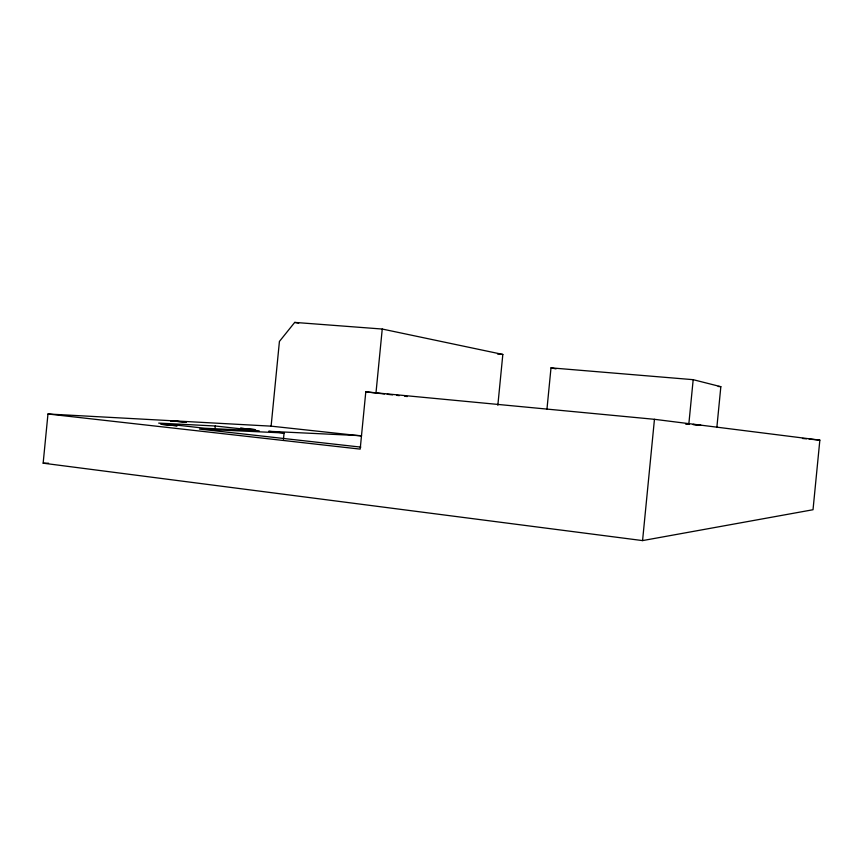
<?xml version="1.0" encoding="UTF-8"?>
<svg xmlns="http://www.w3.org/2000/svg" width="863" height="863" viewBox="0 0 863 863"><rect width="100%" height="100%" fill="white"/><g stroke="black" fill="none" stroke-linecap="round" stroke-linejoin="round"><path stroke-width="1.29" d="M47.972 413.992L360.184 449.116L365.793 391.867L654.456 419.31L819.85 440.13L813.022 509.731L642.568 540.594L43.15 463.183L47.972 413.992L271.111 426.149L361.468 435.944M214.919 429.785L215.297 425.998L259.202 430.842L204.801 428.253L158.684 423.107L215.297 425.998M271.111 426.149L279.418 341.446L294.714 322.406L382.244 329.04L502.827 354.445L497.843 405.276M283.452 439.321L284.078 432.967L268.684 431.295L361.532 435.718M375.966 393.053L382.244 329.04M546.959 409.148L551.004 367.854L693.183 379.677L720.842 386.689L716.851 427.487M642.568 540.594L654.456 419.31M688.825 424.111L693.183 379.677M43.15 463.183L48.533 463.215M284.078 432.967L199.482 429.073L360.831 447.12M497.498 354.013L502.827 354.445M685.6 423.733L689.321 424.067M699.731 425.146L700.885 425.232L699.947 425.114M718.178 386.462L720.842 386.689M698.447 425.038L692.903 424.51M802.45 438.458L806.463 438.836M809.138 439.094L819.85 440.13M693.259 424.445L698.75 424.995M689.052 424.132L685.524 423.755M365.793 391.867L384.553 393.981M387.239 394.283L392.589 394.887M396.613 395.34L399.299 395.642M404.65 396.246L407.336 396.549M294.714 322.406L298.684 323.183M551.004 367.854L556.031 368.879M254.876 429.601L240.583 428.253L254.876 429.601M176.991 425.783L161.144 424.305L176.991 425.783M186.052 422.223L170.561 420.766L186.052 422.223"/></g></svg>
